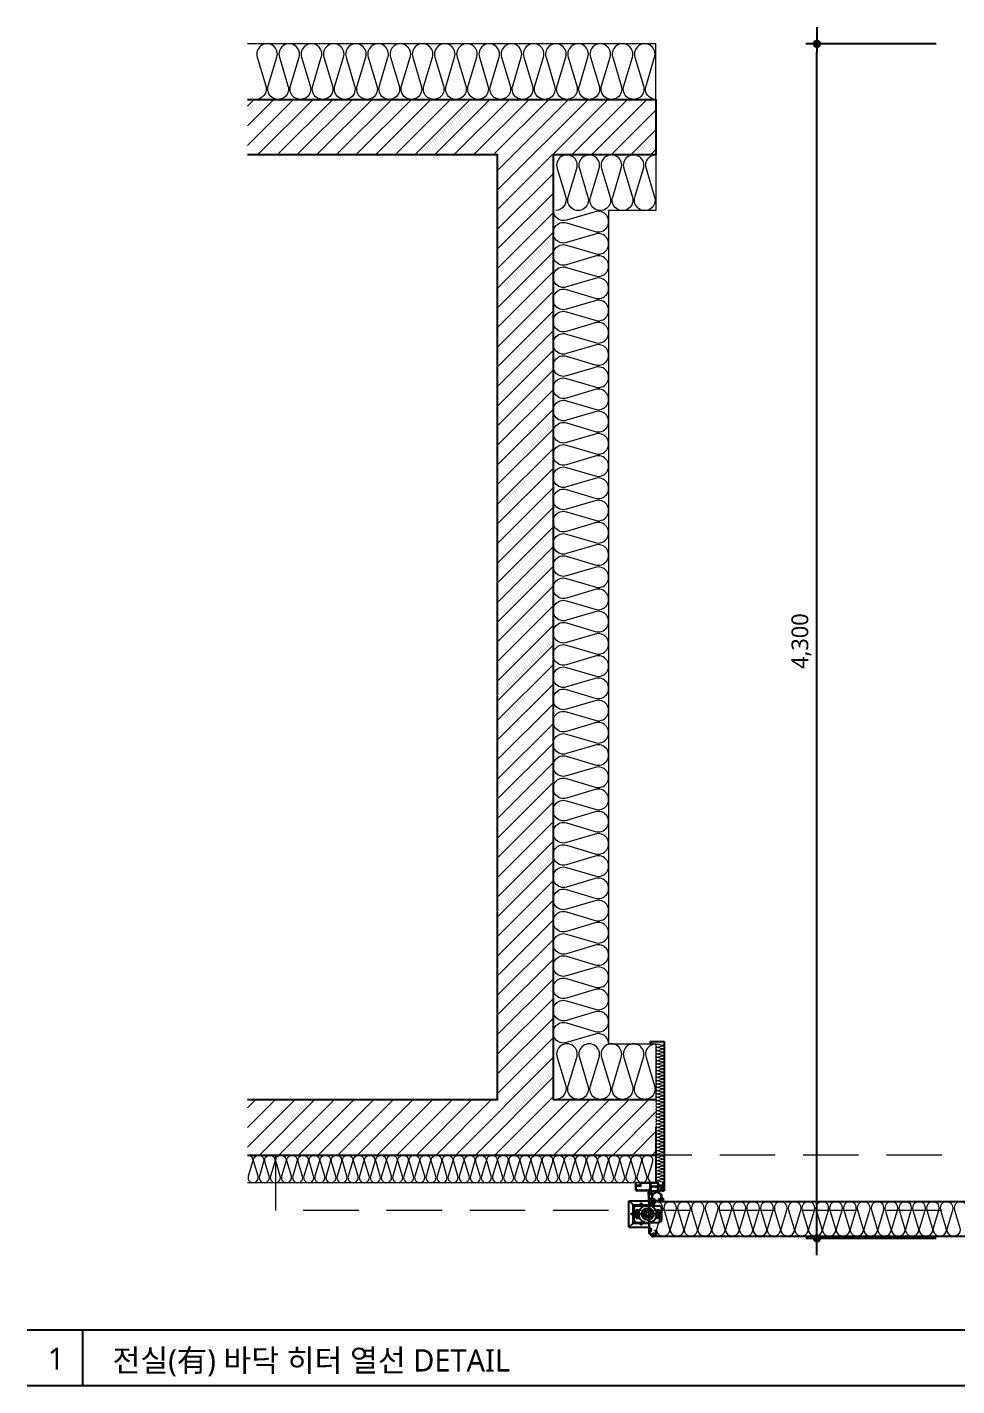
# Model space of a CAD drawing. Header units: millimetres. Extents: x 232323 to 272954, y -5343 to 8721.
# Drawn here: x 253179 to 254853, y 3288 to 5734 of the extents above; entities that cross this region are included whole.
import ezdxf
from ezdxf.enums import TextEntityAlignment as Align

# ---------------------------------------------------------------- set-up
doc = ezdxf.new("R2010")
doc.units = ezdxf.units.MM
doc.header["$MEASUREMENT"] = 0
doc.linetypes.add('HIDDEN', pattern=[0.375, 0.25, -0.125])
doc.layers.get('0').update_dxf_attribs({"linetype": 'CONTINUOUS'})
for name, color, linetype, lineweight in [('A-DIMS', 7, 'CONTINUOUS', 25), ('A-DWXM-DOOR', 4, 'CONTINUOUS', 25), ('A-WAXM-BLOC', 3, 'CONTINUOUS', 25), ('A-XXXX-HATC', 8, 'CONTINUOUS', 18), ('A-XXXX-HID', 8, 'HIDDEN', 18), ('A-XXXX-INSL2', 8, 'CONTINUOUS', 18), ('A-XXXX-TABL', 7, 'CONTINUOUS', 25), ('A-XXXX-TXT2', 3, 'CONTINUOUS', 25)]:
    doc.layers.add(name, color=color, linetype=linetype, lineweight=lineweight)
doc.styles.add('HY울릉도L', font='')
doc.styles.add('맑은고딕', font='malgun.ttf')
doc.styles.get('HY울릉도L').set_extended_font_data('HYwulM')
doc.dimstyles.new('CDIM', dxfattribs={"dimtxt": 3, "dimasz": 1.5, "dimexe": 2, "dimexo": 1, "dimgap": 1, "dimtad": 1, "dimdec": 0, "dimrnd": 0.5, "dimzin": 0, "dimdsep": 32, "dimlunit": 6, "dimtxsty": 'HY울릉도L', "dimblk1": '_CIDOT', "dimblk2": '_CIDOT', "dimsah": 1, "dimcen": 5.5, "dimclrd": 2, "dimclre": 2, "dimclrt": 7, "dimadec": 0, "dimazin": 0, "dimtfac": 1, "dimtdec": 0, "dimtix": 1, "dimtmove": 2, "dimatfit": 1, "dimldrblk": '_CIDOT', "dimfxl": 1, "dimtolj": 1, "dimtzin": 0, "dimlwd": -1, "dimarcsym": 0})

# ---------------------------------------------------------------- blocks, each defined once
blk = doc.blocks.new('rubber bk')
at = {"color": 7}
for p, q in [((1933005.7, 129232.4), (1933005.7, 129222.1)), ((1933005.7, 129222.1), (1933007.7, 129222.1)), ((1933006.7, 129233.4), (1933008.2, 129233.4)), ((1933007.7, 129222.6), (1933007.7, 129222.1)), ((1933007.7, 129222.6), (1933049.7, 129222.6)), ((1933008.2, 129231.9), (1933008.2, 129233.4)), ((1933011.5, 129231.9), (1933008.2, 129231.9)), ((1933008.2, 129225.6), (1933008.2, 129228.9)), ((1933008.7, 129229.4), (1933011.5, 129229.4)), ((1933017.3, 129225.1), (1933008.7, 129225.1)), ((1933011.5, 129231.9), (1933011.5, 129229.4)), ((1933014.5, 129231.9), (1933014.5, 129229.4)), ((1933019.3, 129231.9), (1933014.5, 129231.9)), ((1933014.5, 129229.4), (1933017.3, 129229.4)), ((1933017.8, 129228.9), (1933017.8, 129225.6)), ((1933020.3, 129230.9), (1933020.3, 129226.1)), ((1933036.1, 129225.1), (1933021.3, 129225.1)), ((1933037.1, 129226.1), (1933037.1, 129230.9)), ((1933042.9, 129231.9), (1933038.1, 129231.9)), ((1933039.6, 129228.9), (1933039.6, 129225.6)), ((1933042.9, 129229.4), (1933040.1, 129229.4)), ((1933048.7, 129225.1), (1933040.1, 129225.1)), ((1933042.9, 129231.9), (1933042.9, 129229.4)), ((1933045.9, 129229.4), (1933045.9, 129231.9)), ((1933045.9, 129231.9), (1933049.2, 129231.9)), ((1933048.7, 129229.4), (1933045.9, 129229.4)), ((1933046.2, 129229.4), (1933048.2, 129229.4)), ((1933049.2, 129231.9), (1933049.2, 129232.9)), ((1933049.2, 129225.6), (1933049.2, 129228.9)), ((1933056.7, 129233.4), (1933049.7, 129233.4)), ((1933049.7, 129222.6), (1933049.7, 129222.1)), ((1933049.7, 129222.1), (1933056.7, 129222.1)), ((1933051.7, 129224.1), (1933051.7, 129231.4)), ((1933051.7, 129231.4), (1933054.2, 129231.4)), ((1933054.2, 129224.1), (1933051.7, 129224.1)), ((1933054.2, 129231.4), (1933054.2, 129229.3)), ((1933054.2, 129224.1), (1933054.2, 129226.2)), ((1933056.4, 129229), (1933054.5, 129229)), ((1933056.4, 129226.5), (1933054.5, 129226.5)), ((1933056.7, 129233.4), (1933056.7, 129229.3)), ((1933056.7, 129222.1), (1933056.7, 129226.2))]:
    blk.add_line(p, q, dxfattribs=at)
for centre, radius, start, end in [((1933006.7, 129232.4), 1, 90, 180), ((1933008.7, 129228.9), 0.5, 90, 180), ((1933008.7, 129225.6), 0.5, 180, 270), ((1933017.3, 129228.9), 0.5, 0, 90), ((1933017.3, 129225.6), 0.5, 270, 0), ((1933019.3, 129230.9), 1, 0, 90), ((1933021.3, 129226.1), 1, 180, 270), ((1933036.1, 129226.1), 1, 270, 0), ((1933038.1, 129230.9), 1, 90, 180), ((1933040.1, 129228.9), 0.5, 90, 180), ((1933040.1, 129225.6), 0.5, 180, 270), ((1933048.7, 129228.9), 0.5, 0, 90), ((1933048.7, 129225.6), 0.5, 270, 0), ((1933049.7, 129232.9), 0.5, 90, 180), ((1933054.5, 129229.3), 0.3, 180, 270), ((1933054.5, 129226.2), 0.3, 90, 180), ((1933056.4, 129229.3), 0.3, 270, 0), ((1933056.4, 129226.2), 0.3, 0, 90)]:
    blk.add_arc(centre, radius, start, end, dxfattribs=at)
blk = doc.blocks.new('A$C788834AB')
at = {"color": 1}
blk.add_lwpolyline([(11.3, 3.8), (4.5, 7.7), (-2.4, 3.8), (-2.4, -4.1), (4.5, -8.1), (11.3, -4.1)], close=True, dxfattribs=at)
for centre, radius in [((4.5, -0.2), 9.75), ((4.5, 0), 4.5), ((4.5, -0.2), 3.8)]:
    blk.add_circle(centre, radius, dxfattribs=at)
blk = doc.blocks.new('_CIDOT')
at = {"color": 0, "linetype": 'ByBlock'}
blk.add_line((2, 0), (-1, 0), dxfattribs=at)
at = {"color": 0, "linetype": 'ByBlock', "const_width": 0.5}
blk.add_lwpolyline([(-0.25, 0, 1), (0.25, 0, 1)], format="xyb", close=True, dxfattribs=at)
blk = doc.blocks.new('*D87')
at = {"layer": 'A-DIMS', "lineweight": -2, "transparency": 16777216}
for p, q in [((254815.7, 5703.5), (254580.7, 5703.5)), ((254815.7, 3553.5), (254580.7, 3553.5))]:
    blk.add_line(p, q, dxfattribs=at)
at = {"layer": 'A-DIMS', "transparency": 16777216}
blk.add_line((254600.7, 3568.5), (254600.7, 5688.5), dxfattribs=at)
at = {"layer": 'A-DIMS', "transparency": 16777216, "xscale": 15, "yscale": 15, "zscale": 15}
for p, rotation in [((254600.7, 5703.5), 90), ((254600.7, 3553.5), 270)]:
    blk.add_blockref('_CIDOT', p, dxfattribs=dict(at, rotation=rotation))
at = {"layer": 'A-DIMS', "color": 3, "transparency": 16777216, "insert": (254572.7, 4628.5), "char_height": 30, "attachment_point": 5, "rotation": 90, "style": '맑은고딕'}
blk.add_mtext('\\A1;4,300', dxfattribs=at)

msp = doc.modelspace()

# ---------------------------------------------------------------- hatches: boundary and pattern name
at = {"layer": 'A-XXXX-HATC'}
h = msp.add_hatch(dxfattribs=at)
h.set_pattern_fill('ANSI31', color=9, scale=200)
h.set_pattern_definition([(45, (137214.035, 5301.455), (-17.6776695, 17.6776695), [])])
h.paths.add_polyline_path([(254310.7, 5503.5), (254310.7, 5603.5), (253575.7, 5603.5), (253575.7, 5503.5), (254025.7, 5503.5), (254025.7, 3803.5), (253575.7, 3803.5), (253575.7, 3703.5), (254310.7, 3703.5), (254310.7, 3803.5), (254125.7, 3803.5), (254125.7, 5503.5)])
h.paths.add_polyline_path([(255640.7, 5603.5), (255640.7, 5503.5), (255825.7, 5503.5), (255825.7, 3803.5), (255640.7, 3803.5), (255640.7, 3703.5), (256375.7, 3703.5), (256375.7, 3803.5), (255925.7, 3803.5), (255925.7, 5503.5), (256375.7, 5503.5), (256375.7, 5603.5)])

# ---------------------------------------------------------------- linework, layer by layer
at = {"color": 9}
for p, q in [((254300.7, 3908), (254300.7, 3903.5)), ((254300.7, 3908), (254325.7, 3908)), ((254300.7, 3903.5), (254305.2, 3903.5)), ((254301, 3907.7), (254301, 3903.8)), ((254301, 3907.7), (254325.4, 3907.7)), ((254301, 3903.8), (254305.2, 3903.8)), ((254305.2, 3903.5), (254305.2, 3903.8)), ((254325.4, 3907.7), (254325.4, 3639.3)), ((254325.7, 3908), (254325.7, 3639)), ((254274, 3652.9), (254274, 3641.5)), ((254274.5, 3653.4), (254274.4, 3653.4)), ((254274.6, 3653.4), (254274.5, 3653.4)), ((254274.7, 3648.4), (254274.7, 3653.2)), ((254282.2, 3648.4), (254274.7, 3648.4)), ((254282.2, 3653.2), (254282.2, 3648.4)), ((254315.6, 3653.4), (254282.4, 3653.4)), ((254315.5, 3653.4), (254282.4, 3653.4)), ((254300.9, 3643.1), (254300.9, 3646.9)), ((254301.1, 3647.2), (254301.5, 3646.8)), ((254301.2, 3647.5), (254301.9, 3646.9)), ((254301.2, 3647.4), (254301.8, 3646.8)), ((254301.3, 3647.6), (254302, 3647)), ((254301.5, 3647.7), (254302.1, 3647.1)), ((254301.7, 3647.7), (254302.1, 3647.3)), ((254302.4, 3647.1), (254302.4, 3646.6)), ((254302.6, 3646.4), (254305.9, 3646.4)), ((254306.1, 3646.9), (254309.8, 3646.9)), ((254306.1, 3646.6), (254306.1, 3646.9)), ((254306.1, 3646.9), (254309.8, 3646.9)), ((254309.8, 3646.9), (254309.8, 3646.6)), ((254310.1, 3646.4), (254313.3, 3646.4)), ((254313.6, 3646.6), (254313.6, 3647.1)), ((254314.2, 3647.7), (254313.8, 3647.3)), ((254314.4, 3647.7), (254313.8, 3647.1)), ((254314.6, 3647.6), (254313.9, 3647)), ((254314.7, 3647.5), (254314, 3646.9)), ((254314.8, 3647.4), (254314.2, 3646.8)), ((254314.8, 3647.2), (254314.4, 3646.8)), ((254314.9, 3646.9), (254314.9, 3643.1)), ((254315.7, 3648.4), (254315.7, 3653.2)), ((254323.2, 3648.4), (254315.7, 3648.4)), ((254323.2, 3653.2), (254323.2, 3648.4)), ((254323.8, 3653.4), (254323.3, 3653.4)), ((254323.8, 3653.4), (254323.4, 3653.4)), ((254323.9, 3653.4), (254324, 3653.4)), ((254323.9, 3653.3), (254323.9, 3653.4)), ((254323.9, 3653.4), (254323.9, 3653.4)), ((254323.9, 3640.1), (254324, 3653.2)), ((254324, 3653.3), (254324, 3653.4)), ((254262.3, 3621.1), (254298.5, 3621.1)), ((254262.3, 3573.6), (254262.3, 3621.1)), ((254269.8, 3613.6), (254262.3, 3621.1)), ((254276, 3639.5), (254294.5, 3639.5)), ((254297.3, 3630), (254297.2, 3626)), ((254297.2, 3626), (254297.2, 3619.6)), ((254297.3, 3630), (254298.3, 3630)), ((254299.8, 3636.3), (254297.5, 3636.6)), ((254299.8, 3635.8), (254297.5, 3636.1)), ((254298.3, 3630), (254298.4, 3626)), ((254298.4, 3626), (254298.4, 3623.2)), ((254298.4, 3625.5), (254298.4, 3623.4)), ((254299.8, 3623.2), (254298.4, 3623.2)), ((254299.8, 3622.2), (254298.4, 3622.2)), ((254298.4, 3622.2), (254298.4, 3619.6)), ((254298.4, 3619.8), (254298.4, 3621.9)), ((254298.5, 3621.1), (254298.5, 3613.6)), ((254298.5, 3615.7), (254298.5, 3619.6)), ((254298.8, 3619.8), (254300.5, 3619.8)), ((254299, 3620), (254299, 3619.7)), ((254299.2, 3638), (254299.8, 3638)), ((254299.8, 3623.9), (254299.8, 3623.2)), ((254299.8, 3622.2), (254299.8, 3621.4)), ((254299.9, 3638.8), (254300.5, 3638.8)), ((254299.9, 3638.2), (254299.9, 3638.8)), ((254300.5, 3624.2), (254300, 3624.2)), ((254300.5, 3621.2), (254300, 3621.2)), ((254300.5, 3618.8), (254300.5, 3619.8)), ((254300.7, 3642.8), (254300.9, 3643)), ((254300.9, 3642.2), (254300.7, 3642.4)), ((254300.8, 3623.9), (254300.8, 3621.4)), ((254300.8, 3619.5), (254300.8, 3618.7)), ((254300.9, 3640.6), (254300.9, 3642.1)), ((254303.8, 3630.5), (254301.4, 3639)), ((254301.5, 3619.4), (254303.5, 3619.4)), ((254301.5, 3619.4), (254301.5, 3618.7)), ((254304.2, 3631.5), (254302.1, 3639.2)), ((254302.5, 3621.7), (254302.5, 3622.2)), ((254303.8, 3622.5), (254302.8, 3622.5)), ((254306.3, 3621.5), (254302.8, 3621.5)), ((254303.5, 3619.4), (254303.5, 3618.7)), ((254303.8, 3622.5), (254303.8, 3630.5)), ((254304.3, 3619.5), (254304.3, 3618.7)), ((254304.5, 3622.5), (254304.5, 3630.3)), ((254306.3, 3622.5), (254304.5, 3622.5)), ((254304.6, 3618.8), (254304.6, 3619.8)), ((254304.6, 3619.8), (254305.8, 3619.8)), ((254306, 3620), (254306, 3619.7)), ((254306.1, 3619.6), (254306.1, 3615.6)), ((254306.5, 3621.7), (254306.5, 3622.2)), ((254307.3, 3619.4), (254310.5, 3619.4)), ((254310.1, 3636.2), (254311.4, 3638.2)), ((254310.5, 3619.4), (254310.5, 3618.4)), ((254310.8, 3636.3), (254311.8, 3638)), ((254314.3, 3636.3), (254313.3, 3638)), ((254315, 3636.2), (254313.7, 3638.2)), ((254314.9, 3642.1), (254314.9, 3640.6)), ((254315, 3643), (254315.2, 3642.8)), ((254315.2, 3642.4), (254315, 3642.2)), ((254315, 3640.5), (254315.3, 3638.9)), ((254315.4, 3638.8), (254315.9, 3638.8)), ((254315.9, 3638.8), (254315.9, 3638.2)), ((254316.1, 3638), (254316.7, 3638)), ((254318.5, 3621.7), (254318.5, 3622.2)), ((254318.8, 3622.5), (254320.5, 3622.5)), ((254318.8, 3621.5), (254322.3, 3621.5)), ((254320.5, 3639.5), (254320.5, 3643)), ((254320.5, 3643), (254323.2, 3643)), ((254320.5, 3622.5), (254320.5, 3630.3)), ((254321.3, 3622.5), (254321.3, 3630.5)), ((254321.3, 3622.5), (254322.3, 3622.5)), ((254321.7, 3643), (254321.7, 3639)), ((254321.7, 3643), (254322, 3643)), ((254321.7, 3639), (254325.7, 3639)), ((254322, 3643), (254322, 3639.3)), ((254322, 3639.3), (254325.4, 3639.3)), ((254322.5, 3621.7), (254322.5, 3622.2)), ((254323.2, 3643), (254323.2, 3640.1)), ((254323.2, 3639.9), (254323.2, 3639.9)), ((254323.2, 3639.9), (254323.2, 3639.9)), ((254323.3, 3639.9), (254323.7, 3639.9)), ((254323.8, 3639.9), (254323.9, 3639.9)), ((254323.9, 3639.9), (254323.9, 3640)), ((254269.8, 3581.1), (254269.8, 3613.6)), ((254269.8, 3613.6), (254298.5, 3613.6)), ((254271, 3607.2), (254271, 3587.2)), ((254274.5, 3602.2), (254274.5, 3592.2)), ((254276, 3612.2), (254316, 3612.2)), ((254277, 3590.4), (254277, 3604.1)), ((254279.5, 3602.2), (254279.5, 3592.2)), ((254297.4, 3619.3), (254298.2, 3619.3)), ((254298.5, 3569.3), (254298.5, 3614.4)), ((254300, 3615.5), (254298.8, 3615.5)), ((254300, 3614.7), (254298.8, 3614.7)), ((254299.5, 3616.9), (254299.5, 3618.6)), ((254299.5, 3570.5), (254299.5, 3613.2)), ((254299.8, 3618.8), (254300.5, 3618.8)), ((254300.8, 3618.7), (254300, 3618.3)), ((254300, 3618.3), (254300, 3618)), ((254300, 3618), (254305, 3618)), ((254300.5, 3613.1), (254300.5, 3612)), ((254300.5, 3612), (254301.5, 3612)), ((254301.5, 3618.7), (254303.5, 3618.7)), ((254301.5, 3613.1), (254301.5, 3612)), ((254303, 3615.6), (254304.8, 3615.6)), ((254303, 3614.6), (254307.8, 3614.6)), ((254303.6, 3616.6), (254303.6, 3617.6)), ((254305.1, 3617.6), (254303.6, 3617.6)), ((254305.1, 3616.6), (254303.6, 3616.6)), ((254304.2, 3616.6), (254303.8, 3616.2)), ((254304.4, 3616.5), (254303.8, 3616)), ((254304.5, 3616.5), (254303.9, 3615.8)), ((254304.6, 3616.4), (254304, 3615.7)), ((254304.7, 3616.2), (254304.1, 3615.6)), ((254305, 3618.3), (254304.3, 3618.7)), ((254304.7, 3616), (254304.3, 3615.6)), ((254304.6, 3618.8), (254304.8, 3618.8)), ((254305, 3618.3), (254305, 3618)), ((254305.1, 3617.6), (254305.1, 3618.6)), ((254305.1, 3615.8), (254305.1, 3616.6)), ((254307, 3615.6), (254306.1, 3615.6)), ((254307, 3615.6), (254307, 3619.2)), ((254308, 3614.8), (254308, 3618.2)), ((254308.3, 3618.4), (254310.5, 3618.4)), ((254312.5, 3602.2), (254312.5, 3592.2)), ((254315, 3590.4), (254315, 3604.1)), ((254317.5, 3602.2), (254317.5, 3592.2)), ((254321, 3607.2), (254321, 3587.2)), ((254269.8, 3581.1), (254262.3, 3573.6)), ((254262.3, 3573.6), (254298.5, 3573.6)), ((254269.8, 3581.1), (254298.5, 3581.1)), ((254276, 3582.2), (254316, 3582.2)), ((254293.4, 3593.9), (254293.3, 3593.4)), ((254295.8, 3593.5), (254295.8, 3592.2)), ((254296.2, 3593.5), (254296.3, 3592.2)), ((254298.5, 3573.6), (254298.5, 3581.1)), ((254298.7, 3593.9), (254298.7, 3593.4)), ((254300.5, 3570.6), (254300.5, 3571.6)), ((254300.5, 3571.6), (254301.5, 3571.6)), ((254301.5, 3570.6), (254301.5, 3571.6)), ((254298.5, 3562.4), (254298.5, 3568)), ((254303.5, 3557.2), (254298.6, 3562.2)), ((254300, 3569), (254298.8, 3569)), ((254300, 3568.2), (254298.8, 3568.2)), ((254299.5, 3562.8), (254299.5, 3566.7)), ((254303.9, 3558.2), (254299.6, 3562.6)), ((254303.6, 3557.1), (254305.8, 3557.1)), ((254304.1, 3558.1), (254304.8, 3558.1)), ((254305, 3558.4), (254305, 3562.1)), ((254307.8, 3562.3), (254305.3, 3562.3)), ((254307, 3561.3), (254306, 3561.3)), ((254306, 3557.4), (254306, 3561.3)), ((254307, 3558), (254307, 3561.3)), ((254311.3, 3557.7), (254307.3, 3557.7)), ((254308, 3559), (254308, 3562.1)), ((254310.3, 3558.7), (254308.3, 3558.7)), ((254309, 3566.8), (254309, 3567.8)), ((254309, 3567.8), (254311.3, 3567.8)), ((254309, 3566.8), (254310.3, 3566.8)), ((254310.5, 3566.6), (254310.5, 3559)), ((254311.5, 3567.6), (254311.5, 3558))]:
    msp.add_line(p, q, dxfattribs=at)
msp.add_line((260366.3, 3288), (253178.8, 3288))
for points in [[(254299.2, 3639.4, -0.414215), (254299.3, 3639.5), (254299.8, 3639.5, 0.360888), (254300, 3639.7), (254300.2, 3640.6, 0.046392), (254300.2, 3640.7), (254300.2, 3642.1), (254299.9, 3642.4, -0.414204), (254299.9, 3642.8), (254300.2, 3643), (254300.2, 3652.6), (254283, 3652.6), (254283, 3647.8, -0.414214), (254282.8, 3647.6), (254282.2, 3647.6), (254274.7, 3647.6), (254274.7, 3641.5, 0.414214), (254276, 3640.3), (254276.9, 3640.3), (254276.9, 3640.6, -0.414214), (254277, 3640.8), (254277.5, 3640.8, -0.414214), (254277.6, 3640.6), (254277.6, 3640.3), (254285.1, 3640.3), (254285.1, 3640.6, -0.414214), (254285.3, 3640.8), (254285.7, 3640.8, -0.414214), (254285.9, 3640.6), (254285.9, 3640.3), (254293.4, 3640.3), (254293.4, 3640.6, -0.414214), (254293.5, 3640.8), (254294, 3640.8, -0.414214), (254294.1, 3640.6), (254294.1, 3640.3), (254294.5, 3640.3, -0.160398), (254295.5, 3640, 0.156655), (254299.2, 3638.8)], [(254312.9, 3647.6, -0.470454), (254315, 3648.6), (254315, 3652.6), (254301, 3652.6), (254301, 3648.6, -0.470454), (254303.1, 3647.6)], [(254315.2, 3642.7, -0.414204), (254315.2, 3642.4), (254314.9, 3642.2), (254314.9, 3638.7), (254315.7, 3638.7, -0.414214), (254315.9, 3638.6), (254315.9, 3638.2, -0.414214), (254315.7, 3638), (254300.1, 3638, -0.414214), (254300, 3638.2), (254300, 3638.6, -0.414214), (254300.1, 3638.7), (254301, 3638.7), (254301, 3642.2), (254300.7, 3642.4, -0.414204), (254300.7, 3642.7), (254301, 3643), (254301.5, 3643, -0.414214), (254301.7, 3642.8), (254301.7, 3638.8), (254303.7, 3638.8), (254303.7, 3638.9, -0.414214), (254303.9, 3639), (254304.1, 3639, -0.414214), (254304.2, 3638.9), (254304.2, 3638.8), (254311.6, 3638.8), (254311.6, 3638.9, -0.414214), (254311.8, 3639), (254312, 3639, -0.414214), (254312.1, 3638.9), (254312.1, 3638.8), (254314.1, 3638.8), (254314.1, 3642.8, -0.414214), (254314.4, 3643), (254314.9, 3643)]]:
    msp.add_lwpolyline(points, format="xyb", close=True, dxfattribs=at)
msp.add_lwpolyline([(254316.7, 3639.4), (254316.1, 3639.4, -0.360887), (254315.9, 3639.6), (254315.7, 3640.6, -0.046392), (254315.7, 3640.7), (254315.7, 3642.1), (254316, 3642.4, 0.414204), (254316, 3642.8), (254315.7, 3643), (254315.7, 3647.6), (254323.2, 3647.6), (254323.2, 3643.8), (254319.9, 3643.8, 0.414214), (254319.7, 3643.6), (254319.7, 3639.9, -0.137442), (254316.7, 3638.8), (254316.7, 3639.4, -0.137442)], format="xyb", dxfattribs=at)
for centre, radius in [((254301.6, 3647.2), 0.485), ((254314.3, 3647.2), 0.485), ((254267.3, 3597.3), 0.975), ((254296, 3597.2), 16), ((254284.2, 3616), 0.975), ((254296, 3597.2), 10.8), ((254296, 3597.2), 6.9), ((254296, 3597.2), 6.75), ((254296, 3597.2), 5.16), ((254296, 3597.2), 3.75), ((254296, 3597.2), 3.06), ((254304.2, 3616.1), 0.485), ((254284.2, 3578.6), 0.975), ((254294.5, 3593), 0.463), ((254297.5, 3593), 0.463)]:
    msp.add_circle(centre, radius, dxfattribs=at)
for centre, radius, start, end in [((254274.4, 3652.9), 0.5, 90, 180), ((254274.5, 3652.9), 0.5, 90, 180), ((254274.5, 3653.2), 0.15, 0, 90), ((254274.6, 3653.2), 0.15, 0, 90), ((254282.4, 3653.2), 0.15, 90, 180), ((254282.4, 3653.2), 0.15, 90, 180), ((254301.6, 3647.2), 0.75, 345.929, 204.0931), ((254302.6, 3646.6), 0.25, 180, 270), ((254305.9, 3646.6), 0.25, 270, 0), ((254310.1, 3646.6), 0.25, 180, 270), ((254313.3, 3646.6), 0.25, 270, 0), ((254314.3, 3647.2), 0.75, 328.8685, 194.071), ((254315.5, 3653.2), 0.15, 0, 90), ((254315.6, 3653.2), 0.15, 0, 90), ((254323.4, 3653.2), 0.15, 90, 180), ((254323.3, 3653.2), 0.15, 90, 180), ((254323.8, 3653.2), 0.15, 359.8394, 90), ((254323.8, 3653.2), 0.15, 359.8394, 90), ((254276, 3641.5), 2, 180, 270), ((254294.5, 3638.5), 1, 53.55, 90), ((254299.1, 3644.7), 6.67, 233.55, 271.2034), ((254311.5, 3634.4), 14.9, 149.317, 197.4899), ((254297.4, 3619.6), 0.25, 180, 270), ((254311.5, 3634.5), 14.2, 173.3949, 195.8644), ((254311.5, 3634.5), 14.2, 149.5461, 171.3762), ((254285.7, 3637.9), 14.2, 328.9067, 351.3762), ((254298.2, 3619.6), 0.25, 270, 0), ((254285.7, 3637.9), 14.9, 327.5708, 15.225), ((254298.8, 3619.6), 0.25, 90, 180), ((254299.4, 3641.7), 0.768, 15.225, 149.5461), ((254299.4, 3641.7), 0.0676, 15.225, 149.5461), ((254285.7, 3637.9), 14.2, 353.3949, 15.225), ((254299.8, 3638.2), 0.15, 270.0042, 0), ((254300, 3623.9), 0.25, 90, 180), ((254300, 3621.4), 0.25, 180, 270), ((254300.5, 3638.9), 0.1, 269.9999, 334.9829), ((254300.5, 3623.9), 0.25, 0, 90), ((254300.5, 3621.4), 0.25, 270, 0), ((254300.8, 3642.6), 0.25, 135.0009, 224.9991), ((254300.8, 3643.1), 0.1, 315.0009, 0), ((254300.8, 3642.1), 0.1, 0, 44.9991), ((254300.8, 3640.6), 0.1, 334.9829, 0), ((254301.8, 3639.1), 0.361, 15.5241, 195.5252), ((254302.8, 3622.2), 0.25, 90, 180), ((254302.8, 3621.7), 0.25, 180, 270), ((254312.5, 3627.1), 9.38, 105.0232, 152.0178), ((254312.5, 3627.1), 8.63, 22.0317, 157.9683), ((254305.8, 3619.6), 0.25, 0, 90), ((254306.3, 3622.2), 0.25, 0, 90), ((254306.3, 3621.7), 0.25, 270, 0), ((254307.3, 3619.2), 0.25, 90, 180), ((254312.5, 3627.1), 9.38, 79.2477, 100.7523), ((254311.6, 3638.1), 0.25, 328.552, 148.5535), ((254313.5, 3638.1), 0.25, 31.4465, 211.448), ((254315, 3643.1), 0.1, 180, 224.9991), ((254315, 3642.1), 0.1, 135.0009, 180), ((254315, 3640.6), 0.1, 180, 205.0169), ((254312.5, 3627.1), 9.38, 21.122, 74.9768), ((254315, 3642.6), 0.25, 315.0009, 44.9991), ((254315.4, 3638.9), 0.1, 205.0169, 270.0001), ((254316.1, 3638.2), 0.15, 180, 270), ((254316.2, 3644.8), 6.73, 274.1077, 309.26), ((254318.8, 3622.2), 0.25, 90, 180), ((254318.8, 3621.7), 0.25, 180, 270), ((254322.3, 3622.2), 0.25, 0, 90), ((254322.3, 3621.7), 0.25, 270, 0), ((254323.3, 3640), 0.15, 179.3242, 270), ((254323.7, 3640.1), 0.25, 270, 359.8394), ((254276, 3607.2), 5, 90, 180), ((254277, 3602.2), 2.5, 359.9994, 180), ((254296, 3597.2), 4.25, 309.0319, 230.9681), ((254298.8, 3615.7), 0.25, 180, 270), ((254298.8, 3614.4), 0.25, 90, 180), ((254299.8, 3618.6), 0.25, 90, 180), ((254299.8, 3618.6), 0.25, 90, 180), ((254299.8, 3616.9), 0.25, 180, 303.749), ((254299.8, 3616.9), 0.25, 180, 303.749), ((254299.8, 3613.2), 0.25, 56.251, 180), ((254301, 3615.1), 2, 236.251, 123.749), ((254300, 3615.7), 0.25, 270, 327.769), ((254300, 3614.4), 0.25, 32.231, 90), ((254301, 3615.1), 1, 212.231, 147.769), ((254304.8, 3618.6), 0.25, 0, 90), ((254304.8, 3615.8), 0.25, 270, 0), ((254307.8, 3614.8), 0.25, 270, 0), ((254308.3, 3618.2), 0.25, 90, 180), ((254315, 3602.2), 2.5, 0, 180.0006), ((254316, 3607.2), 5, 0.0007, 90), ((254276, 3587.2), 5, 180, 270), ((254277, 3592.2), 2.5, 180, 0.0006), ((254293.7, 3593.1), 0.463, 143.2213, 248.104), ((254295.7, 3592.2), 0.11, 261.5096, 0.1204), ((254296.4, 3592.2), 0.11, 179.8796, 278.4904), ((254298.4, 3593.1), 0.463, 291.896, 36.7787), ((254299.8, 3570.5), 0.25, 180, 303.749), ((254301, 3568.6), 2, 236.251, 123.749), ((254315, 3592.2), 2.5, 179.9994, 0), ((254316, 3587.2), 5, 270, 0.0007), ((254298.8, 3569.3), 0.25, 180, 270), ((254298.8, 3568), 0.25, 90, 180), ((254298.8, 3562.4), 0.25, 180, 224.0718), ((254298.8, 3562.4), 0.25, 180, 233.8453), ((254299.8, 3566.7), 0.25, 56.251, 180), ((254299.8, 3562.8), 0.25, 180, 221.3416), ((254300, 3569.3), 0.25, 270, 327.769), ((254300, 3568), 0.25, 32.231, 90), ((254301, 3568.6), 1, 212.231, 147.769), ((254303.6, 3557.4), 0.25, 224.0718, 270), ((254303.6, 3557.4), 0.25, 221.3416, 270), ((254304.1, 3558.4), 0.25, 221.3416, 270), ((254304.8, 3558.4), 0.25, 270, 0), ((254305.3, 3562.1), 0.25, 90, 180), ((254305.8, 3557.4), 0.25, 270, 0), ((254307.3, 3558), 0.25, 180, 270), ((254307.8, 3562.1), 0.25, 0, 90), ((254308.3, 3559), 0.25, 180, 270), ((254310.3, 3566.6), 0.25, 0, 90), ((254310.3, 3559), 0.25, 270, 0), ((254311.3, 3567.6), 0.25, 0, 90), ((254311.3, 3558), 0.25, 270, 0)]:
    msp.add_arc(centre, radius, start, end, dxfattribs=at)
msp.add_ellipse((254302.5, 3620), major_axis=(-3.5, 0), ratio=0.085714, start_param=3.141593, end_param=6.283185, dxfattribs=at)
at = {"color": 9, "extrusion": (0, 0, -1)}
for centre, major_axis, start_param, end_param in [((254303.9, 3619.7), (4.82, 0), 2.261533, 3.134107), ((254301.2, 3619.7), (-4.82, 0), 3.149078, 4.021652)]:
    msp.add_ellipse(centre, major_axis=major_axis, ratio=0.062704, start_param=start_param, end_param=end_param, dxfattribs=at)
at = {"layer": 'A-DWXM-DOOR', "color": 9}
for p, q in [((254306.5, 3615.6), (254306.5, 3619.6)), ((254306.5, 3619.6), (254958.9, 3619.6)), ((254306.5, 3561.3), (254306.5, 3557.3)), ((254306.5, 3557.3), (254958.9, 3557.3))]:
    msp.add_line(p, q, dxfattribs=at)
at = {"layer": 'A-WAXM-BLOC', "color": 9}
for p, q in [((254310.7, 3753.5), (254310.7, 3653.5)), ((253575.7, 3703.5), (254310.7, 3703.5))]:
    msp.add_line(p, q, dxfattribs=at)
for points in [[(253575.7, 5603.5), (254310.7, 5603.5), (254310.7, 5503.5), (254125.7, 5503.5), (254125.7, 3803.5), (254310.7, 3803.5)], [(253575.7, 3803.5), (254025.7, 3803.5), (254025.7, 5503.5), (253575.7, 5503.5)]]:
    msp.add_lwpolyline(points, dxfattribs=at)
at = {"layer": 'A-XXXX-HID', "ltscale": 400}
for p, q in [((256325.7, 3703.5), (253625.7, 3703.5)), ((253625.7, 3703.5), (253625.7, 3603.5)), ((256325.7, 3603.5), (253625.7, 3603.5))]:
    msp.add_line(p, q, dxfattribs=at)
at = {"layer": 'A-XXXX-INSL2', "color": 9}
for p, q in [((254310.7, 5703.5), (253575.7, 5703.5)), ((254310.7, 5603.5), (254310.7, 5703.5))]:
    msp.add_line(p, q, dxfattribs=at)
for points in [[(254310.7, 5603.5, -0.509267), (254293, 5627.8), (254308.4, 5679.3, 1.37259), (254273, 5679.3), (254288.4, 5627.8, -1.37259), (254253, 5627.8), (254268.4, 5679.3, 1.37259), (254233, 5679.3), (254248.4, 5627.8, -1.37259), (254213, 5627.8), (254228.4, 5679.3, 1.37259), (254193, 5679.3), (254208.4, 5627.8, -1.37259), (254173, 5627.8), (254188.4, 5679.3, 1.37259), (254153, 5679.3), (254168.4, 5627.8, -1.37259), (254133, 5627.8), (254148.4, 5679.3, 1.37259), (254113, 5679.3), (254128.4, 5627.8, -1.37259), (254093, 5627.8), (254108.4, 5679.3, 1.37259), (254073, 5679.3), (254088.4, 5627.8, -1.37259), (254053, 5627.8), (254068.4, 5679.3, 1.37259), (254033, 5679.3), (254048.4, 5627.8, -1.37259), (254013, 5627.8), (254028.4, 5679.3, 1.37259), (253993, 5679.3), (254008.4, 5627.8, -1.37259), (253973, 5627.8), (253988.4, 5679.3, 1.37259), (253953, 5679.3), (253968.4, 5627.8, -1.37259), (253933, 5627.8), (253948.4, 5679.3, 1.37259), (253913, 5679.3), (253928.4, 5627.8, -1.37259), (253893, 5627.8), (253908.4, 5679.3, 1.37259), (253873, 5679.3), (253888.4, 5627.8, -1.37259), (253853, 5627.8), (253868.4, 5679.3, 1.37259), (253833, 5679.3), (253848.4, 5627.8, -1.37259), (253813, 5627.8), (253828.4, 5679.3, 1.37259), (253793, 5679.3), (253808.4, 5627.8, -1.37259), (253773, 5627.8), (253788.4, 5679.3, 1.37259), (253753, 5679.3), (253768.4, 5627.8, -1.37259), (253733, 5627.8), (253748.4, 5679.3, 1.37259), (253713, 5679.3), (253728.4, 5627.8, -1.37259), (253693, 5627.8), (253708.4, 5679.3, 1.37259), (253673, 5679.3), (253688.4, 5627.8, -1.37259), (253653, 5627.8), (253668.4, 5679.3, 1.37259), (253633, 5679.3), (253648.4, 5627.8, -1.37259), (253613, 5627.8), (253628.4, 5679.3, 1.37259), (253593, 5679.3), (253608.4, 5627.8, -0.509267), (253590.7, 5603.5)], [(254310.7, 5503.5, 0.509267), (254293, 5479.3), (254308.4, 5427.8, -1.37259), (254273, 5427.8), (254288.4, 5479.3, 1.37259), (254253, 5479.3), (254268.4, 5427.8, -1.37259), (254233, 5427.8), (254248.4, 5479.3, 1.37259), (254213, 5479.3), (254228.4, 5427.8, -1.37259), (254193, 5427.8), (254208.4, 5479.3, 1.37259), (254173, 5479.3), (254188.4, 5427.8, -1.37259), (254153, 5427.8), (254168.4, 5479.3, 1.37259), (254133, 5479.3), (254148.4, 5427.8, -0.471828), (254130.7, 5403.5)], [(254225.7, 3903.5, 0.509267), (254201.5, 3921.2), (254149.9, 3905.9, -1.37259), (254149.9, 3941.2), (254201.5, 3925.9, 1.37259), (254201.5, 3961.2), (254149.9, 3945.9, -1.37259), (254149.9, 3981.2), (254201.5, 3965.9, 1.37259), (254201.5, 4001.2), (254149.9, 3985.9, -1.37259), (254149.9, 4021.2), (254201.5, 4005.9, 1.37259), (254201.5, 4041.2), (254149.9, 4025.9, -1.37259), (254149.9, 4061.2), (254201.5, 4045.9, 1.37259), (254201.5, 4081.2), (254149.9, 4065.9, -1.37259), (254149.9, 4101.2), (254201.5, 4085.9, 1.37259), (254201.5, 4121.2), (254149.9, 4105.9, -1.37259), (254149.9, 4141.2), (254201.5, 4125.9, 1.37259), (254201.5, 4161.2), (254149.9, 4145.9, -1.37259), (254149.9, 4181.2), (254201.5, 4165.9, 1.37259), (254201.5, 4201.2), (254149.9, 4185.9, -1.37259), (254149.9, 4221.2), (254201.5, 4205.9, 1.37259), (254201.5, 4241.2), (254149.9, 4225.9, -1.37259), (254149.9, 4261.2), (254201.5, 4245.9, 1.37259), (254201.5, 4281.2), (254149.9, 4265.9, -1.37259), (254149.9, 4301.2), (254201.5, 4285.9, 1.37259), (254201.5, 4321.2), (254149.9, 4305.9, -1.37259), (254149.9, 4341.2), (254201.5, 4325.9, 1.37259), (254201.5, 4361.2), (254149.9, 4345.9, -1.37259), (254149.9, 4381.2), (254201.5, 4365.9, 1.37259), (254201.5, 4401.2), (254149.9, 4385.9, -1.37259), (254149.9, 4421.2), (254201.5, 4405.9, 1.37259), (254201.5, 4441.2), (254149.9, 4425.9, -1.37259), (254149.9, 4461.2), (254201.5, 4445.9, 1.37259), (254201.5, 4481.2), (254149.9, 4465.9, -1.37259), (254149.9, 4501.2), (254201.5, 4485.9, 1.37259), (254201.5, 4521.2), (254149.9, 4505.9, -1.37259), (254149.9, 4541.2), (254201.5, 4525.9, 1.37259), (254201.5, 4561.2), (254149.9, 4545.9, -1.37259), (254149.9, 4581.2), (254201.5, 4565.9, 1.37259), (254201.5, 4601.2), (254149.9, 4585.9, -1.37259), (254149.9, 4621.2), (254201.5, 4605.9, 1.37259), (254201.5, 4641.2), (254149.9, 4625.9, -1.37259), (254149.9, 4661.2), (254201.5, 4645.9, 1.37259), (254201.5, 4681.2), (254149.9, 4665.9, -1.37259), (254149.9, 4701.2), (254201.5, 4685.9, 1.37259), (254201.5, 4721.2), (254149.9, 4705.9, -1.37259), (254149.9, 4741.2), (254201.5, 4725.9, 1.37259), (254201.5, 4761.2), (254149.9, 4745.9, -1.37259), (254149.9, 4781.2), (254201.5, 4765.9, 1.37259), (254201.5, 4801.2), (254149.9, 4785.9, -1.37259), (254149.9, 4821.2), (254201.5, 4805.9, 1.37259), (254201.5, 4841.2), (254149.9, 4825.9, -1.37259), (254149.9, 4861.2), (254201.5, 4845.9, 1.37259), (254201.5, 4881.2), (254149.9, 4865.9, -1.37259), (254149.9, 4901.2), (254201.5, 4885.9, 1.37259), (254201.5, 4921.2), (254149.9, 4905.9, -1.37259), (254149.9, 4941.2), (254201.5, 4925.9, 1.37259), (254201.5, 4961.2), (254149.9, 4945.9, -1.37259), (254149.9, 4981.2), (254201.5, 4965.9, 1.37259), (254201.5, 5001.2), (254149.9, 4985.9, -1.37259), (254149.9, 5021.2), (254201.5, 5005.9, 1.37259), (254201.5, 5041.2), (254149.9, 5025.9, -1.37259), (254149.9, 5061.2), (254201.5, 5045.9, 1.37259), (254201.5, 5081.2), (254149.9, 5065.9, -1.37259), (254149.9, 5101.2), (254201.5, 5085.9, 1.37259), (254201.5, 5121.2), (254149.9, 5105.9, -1.37259), (254149.9, 5141.2), (254201.5, 5125.9, 1.37259), (254201.5, 5161.2), (254149.9, 5145.9, -1.37259), (254149.9, 5181.2), (254201.5, 5165.9, 1.37259), (254201.5, 5201.2), (254149.9, 5185.9, -1.37259), (254149.9, 5221.2), (254201.5, 5205.9, 1.37259), (254201.5, 5241.2), (254149.9, 5225.9, -1.37259), (254149.9, 5261.2), (254201.5, 5245.9, 1.37259), (254201.5, 5281.2), (254149.9, 5265.9, -1.37259), (254149.9, 5301.2), (254201.5, 5285.9, 1.37259), (254201.5, 5321.2), (254149.9, 5305.9, -1.37259), (254149.9, 5341.2), (254201.5, 5325.9, 1.37259), (254201.5, 5361.2), (254149.9, 5345.9, -1.37259), (254149.9, 5381.2), (254201.5, 5365.9, 1.37259), (254201.5, 5401.2), (254149.9, 5385.9, -0.471828), (254125.7, 5403.5)], [(254310.7, 3903.5, 0.509267), (254293, 3879.3), (254308.4, 3827.8, -1.37259), (254273, 3827.8), (254288.4, 3879.3, 1.37259), (254253, 3879.3), (254268.4, 3827.8, -1.37259), (254233, 3827.8), (254248.4, 3879.3, 1.37259), (254213, 3879.3), (254228.4, 3827.8, -1.37259), (254193, 3827.8), (254208.4, 3879.3, 1.37259), (254173, 3879.3), (254188.4, 3827.8, -1.37259), (254153, 3827.8), (254168.4, 3879.3, 1.37259), (254133, 3879.3), (254148.4, 3827.8, -0.471828), (254130.7, 3803.5)], [(254325.7, 3903.5, -0.509267), (254322.1, 3900.9), (254314.3, 3903.2, 1.37259), (254314.3, 3897.9), (254322.1, 3900.2, -1.37259), (254322.1, 3894.9), (254314.3, 3897.2, 1.37259), (254314.3, 3891.9), (254322.1, 3894.2, -1.37259), (254322.1, 3888.9), (254314.3, 3891.2, 1.37259), (254314.3, 3885.9), (254322.1, 3888.2, -1.37259), (254322.1, 3882.9), (254314.3, 3885.2, 1.37259), (254314.3, 3879.9), (254322.1, 3882.2, -1.37259), (254322.1, 3876.9), (254314.3, 3879.2, 1.37259), (254314.3, 3873.9), (254322.1, 3876.2, -1.37259), (254322.1, 3870.9), (254314.3, 3873.2, 1.37259), (254314.3, 3867.9), (254322.1, 3870.2, -1.37259), (254322.1, 3864.9), (254314.3, 3867.2, 1.37259), (254314.3, 3861.9), (254322.1, 3864.2, -1.37259), (254322.1, 3858.9), (254314.3, 3861.2, 1.37259), (254314.3, 3855.9), (254322.1, 3858.2, -1.37259), (254322.1, 3852.9), (254314.3, 3855.2, 1.37259), (254314.3, 3849.9), (254322.1, 3852.2, -1.37259), (254322.1, 3846.9), (254314.3, 3849.2, 1.37259), (254314.3, 3843.9), (254322.1, 3846.2, -1.37259), (254322.1, 3840.9), (254314.3, 3843.2, 1.37259), (254314.3, 3837.9), (254322.1, 3840.2, -1.37259), (254322.1, 3834.9), (254314.3, 3837.2, 1.37259), (254314.3, 3831.9), (254322.1, 3834.2, -1.37259), (254322.1, 3828.9), (254314.3, 3831.2, 1.37259), (254314.3, 3825.9), (254322.1, 3828.2, -1.37259), (254322.1, 3822.9), (254314.3, 3825.2, 1.37259), (254314.3, 3819.9), (254322.1, 3822.2, -1.37259), (254322.1, 3816.9), (254314.3, 3819.2, 1.37259), (254314.3, 3813.9), (254322.1, 3816.2, -1.37259), (254322.1, 3810.9), (254314.3, 3813.2, 1.37259), (254314.3, 3807.9), (254322.1, 3810.2, -1.37259), (254322.1, 3804.9), (254314.3, 3807.2, 1.37259), (254314.3, 3801.9), (254322.1, 3804.2, -1.37259), (254322.1, 3798.9), (254314.3, 3801.2, 1.37259), (254314.3, 3795.9), (254322.1, 3798.2, -1.37259), (254322.1, 3792.9), (254314.3, 3795.2, 1.37259), (254314.3, 3789.9), (254322.1, 3792.2, -1.37259), (254322.1, 3786.9), (254314.3, 3789.2, 1.37259), (254314.3, 3783.9), (254322.1, 3786.2, -1.37259), (254322.1, 3780.9), (254314.3, 3783.2, 1.37259), (254314.3, 3777.9), (254322.1, 3780.2, -1.37259), (254322.1, 3774.9), (254314.3, 3777.2, 1.37259), (254314.3, 3771.9), (254322.1, 3774.2, -1.37259), (254322.1, 3768.9), (254314.3, 3771.2, 1.37259), (254314.3, 3765.9), (254322.1, 3768.2, -1.37259), (254322.1, 3762.9), (254314.3, 3765.2, 1.37259), (254314.3, 3759.9), (254322.1, 3762.2, -1.37259), (254322.1, 3756.9), (254314.3, 3759.2, 1.37259), (254314.3, 3753.9), (254322.1, 3756.2, -1.37259), (254322.1, 3750.9), (254314.3, 3753.2, 1.37259), (254314.3, 3747.9), (254322.1, 3750.2, -1.37259), (254322.1, 3744.9), (254314.3, 3747.2, 1.37259), (254314.3, 3741.9), (254322.1, 3744.2, -1.37259), (254322.1, 3738.9), (254314.3, 3741.2, 1.37259), (254314.3, 3735.9), (254322.1, 3738.2, -1.37259), (254322.1, 3732.9), (254314.3, 3735.2, 1.37259), (254314.3, 3729.9), (254322.1, 3732.2, -1.37259), (254322.1, 3726.9), (254314.3, 3729.2, 1.37259), (254314.3, 3723.9), (254322.1, 3726.2, -1.37259), (254322.1, 3720.9), (254314.3, 3723.2, 1.37259), (254314.3, 3717.9), (254322.1, 3720.2, -1.37259), (254322.1, 3714.9), (254314.3, 3717.2, 1.37259), (254314.3, 3711.9), (254322.1, 3714.2, -1.37259), (254322.1, 3708.9), (254314.3, 3711.2, 1.37259), (254314.3, 3705.9), (254322.1, 3708.2, -1.37259), (254322.1, 3702.9), (254314.3, 3705.2, 1.37259), (254314.3, 3699.9), (254322.1, 3702.2, -1.37259), (254322.1, 3696.9), (254314.3, 3699.2, 1.37259), (254314.3, 3693.9), (254322.1, 3696.2, -1.37259), (254322.1, 3690.9), (254314.3, 3693.2, 1.37259), (254314.3, 3687.9), (254322.1, 3690.2, -1.37259), (254322.1, 3684.9), (254314.3, 3687.2, 1.37259), (254314.3, 3681.9), (254322.1, 3684.2, -1.37259), (254322.1, 3678.9), (254314.3, 3681.2, 1.37259), (254314.3, 3675.9), (254322.1, 3678.2, -1.37259), (254322.1, 3672.9), (254314.3, 3675.2, 1.37259), (254314.3, 3669.9), (254322.1, 3672.2, -1.37259), (254322.1, 3666.9), (254314.3, 3669.2, 1.37259), (254314.3, 3663.9), (254322.1, 3666.2, -1.37259), (254322.1, 3660.9), (254314.3, 3663.2, 1.37259), (254314.3, 3657.9), (254322.1, 3660.2, -1.37259), (254322.1, 3654.9), (254314.3, 3657.2, 0.471828), (254310.7, 3654.5)], [(253575.7, 3703.5, -0.509267), (253584.5, 3691.4), (253576.9, 3665.7, 1.37259), (253594.5, 3665.7), (253586.9, 3691.4, -1.37259), (253604.5, 3691.4), (253596.9, 3665.7, 1.37259), (253614.5, 3665.7), (253606.9, 3691.4, -1.37259), (253624.5, 3691.4), (253616.9, 3665.7, 1.37259), (253634.5, 3665.7), (253626.9, 3691.4, -1.37259), (253644.5, 3691.4), (253636.9, 3665.7, 1.37259), (253654.5, 3665.7), (253646.9, 3691.4, -1.37259), (253664.5, 3691.4), (253656.9, 3665.7, 1.37259), (253674.5, 3665.7), (253666.9, 3691.4, -1.37259), (253684.5, 3691.4), (253676.9, 3665.7, 1.37259), (253694.5, 3665.7), (253686.9, 3691.4, -1.37259), (253704.5, 3691.4), (253696.9, 3665.7, 1.37259), (253714.5, 3665.7), (253706.9, 3691.4, -1.37259), (253724.5, 3691.4), (253716.9, 3665.7, 1.37259), (253734.5, 3665.7), (253726.9, 3691.4, -1.37259), (253744.5, 3691.4), (253736.9, 3665.7, 1.37259), (253754.5, 3665.7), (253746.9, 3691.4, -1.37259), (253764.5, 3691.4), (253756.9, 3665.7, 1.37259), (253774.5, 3665.7), (253766.9, 3691.4, -1.37259), (253784.5, 3691.4), (253776.9, 3665.7, 1.37259), (253794.5, 3665.7), (253786.9, 3691.4, -1.37259), (253804.5, 3691.4), (253796.9, 3665.7, 1.37259), (253814.5, 3665.7), (253806.9, 3691.4, -1.37259), (253824.5, 3691.4), (253816.9, 3665.7, 1.37259), (253834.5, 3665.7), (253826.9, 3691.4, -1.37259), (253844.5, 3691.4), (253836.9, 3665.7, 1.37259), (253854.5, 3665.7), (253846.9, 3691.4, -1.37259), (253864.5, 3691.4), (253856.9, 3665.7, 1.37259), (253874.5, 3665.7), (253866.9, 3691.4, -1.37259), (253884.5, 3691.4), (253876.9, 3665.7, 1.37259), (253894.5, 3665.7), (253886.9, 3691.4, -1.37259), (253904.5, 3691.4), (253896.9, 3665.7, 1.37259), (253914.5, 3665.7), (253906.9, 3691.4, -1.37259), (253924.5, 3691.4), (253916.9, 3665.7, 1.37259), (253934.5, 3665.7), (253926.9, 3691.4, -1.37259), (253944.5, 3691.4), (253936.9, 3665.7, 1.37259), (253954.5, 3665.7), (253946.9, 3691.4, -1.37259), (253964.5, 3691.4), (253956.9, 3665.7, 1.37259), (253974.5, 3665.7), (253966.9, 3691.4, -1.37259), (253984.5, 3691.4), (253976.9, 3665.7, 1.37259), (253994.5, 3665.7), (253986.9, 3691.4, -1.37259), (254004.5, 3691.4), (253996.9, 3665.7, 1.37259), (254014.5, 3665.7), (254006.9, 3691.4, -1.37259), (254024.5, 3691.4), (254016.9, 3665.7, 1.37259), (254034.5, 3665.7), (254026.9, 3691.4, -1.37259), (254044.5, 3691.4), (254036.9, 3665.7, 1.37259), (254054.5, 3665.7), (254046.9, 3691.4, -1.37259), (254064.5, 3691.4), (254056.9, 3665.7, 1.37259), (254074.5, 3665.7), (254066.9, 3691.4, -1.37259), (254084.5, 3691.4), (254076.9, 3665.7, 1.37259), (254094.5, 3665.7), (254086.9, 3691.4, -1.37259), (254104.5, 3691.4), (254096.9, 3665.7, 1.37259), (254114.5, 3665.7), (254106.9, 3691.4, -1.37259), (254124.5, 3691.4), (254116.9, 3665.7, 1.37259), (254134.5, 3665.7), (254126.9, 3691.4, -1.37259), (254144.5, 3691.4), (254136.9, 3665.7, 1.37259), (254154.5, 3665.7), (254146.9, 3691.4, -1.37259), (254164.5, 3691.4), (254156.9, 3665.7, 1.37259), (254174.5, 3665.7), (254166.9, 3691.4, -1.37259), (254184.5, 3691.4), (254176.9, 3665.7, 1.37259), (254194.5, 3665.7), (254186.9, 3691.4, -1.37259), (254204.5, 3691.4), (254196.9, 3665.7, 1.37259), (254214.5, 3665.7), (254206.9, 3691.4, -1.37259), (254224.5, 3691.4), (254216.9, 3665.7, 1.37259), (254234.5, 3665.7), (254226.9, 3691.4, -1.37259), (254244.5, 3691.4), (254236.9, 3665.7, 1.37259), (254254.5, 3665.7), (254246.9, 3691.4, -1.37259), (254264.5, 3691.4), (254256.9, 3665.7, 1.37259), (254274.5, 3665.7), (254266.9, 3691.4, -1.37259), (254284.5, 3691.4), (254276.9, 3665.7, 1.37259), (254294.5, 3665.7), (254286.9, 3691.4, -1.37259), (254304.5, 3691.4), (254296.9, 3665.7, 0.471828), (254305.7, 3653.5)], [(254870.3, 3604.5, 1.37259), (254848.3, 3604.5), (254857.8, 3572.4, -1.37259), (254835.8, 3572.4), (254845.4, 3604.5, 1.37259), (254823.4, 3604.5), (254832.9, 3572.4, -1.37259), (254810.9, 3572.4), (254820.5, 3604.5, 1.37259), (254798.5, 3604.5), (254808, 3572.4, -1.37259), (254786, 3572.4), (254795.6, 3604.5, 1.37259), (254773.6, 3604.5), (254783.1, 3572.4, -1.37259), (254761.1, 3572.4), (254770.7, 3604.5, 1.37259), (254748.7, 3604.5), (254758.2, 3572.4, -1.37259), (254736.2, 3572.4), (254745.8, 3604.5, 1.37259), (254723.8, 3604.5), (254733.3, 3572.4, -1.37259), (254711.3, 3572.4), (254720.9, 3604.5, 1.37259), (254698.9, 3604.5), (254708.4, 3572.4, -1.37259), (254686.4, 3572.4), (254696, 3604.5, 1.37259), (254674, 3604.5), (254683.5, 3572.4, -1.37259), (254661.5, 3572.4), (254671.1, 3604.5, 1.37259), (254649.1, 3604.5), (254658.6, 3572.4, -1.37259), (254636.6, 3572.4), (254646.2, 3604.5, 1.37259), (254624.2, 3604.5), (254633.7, 3572.4, -1.37259), (254611.7, 3572.4), (254621.3, 3604.5, 1.37259), (254599.3, 3604.5), (254608.8, 3572.4, -1.37259), (254586.8, 3572.4), (254596.4, 3604.5, 1.37259), (254574.4, 3604.5), (254583.9, 3572.4, -1.37259), (254561.9, 3572.4), (254571.5, 3604.5, 1.37259), (254549.5, 3604.5), (254559, 3572.4, -1.37259), (254537, 3572.4), (254546.6, 3604.5, 1.37259), (254524.6, 3604.5), (254534.1, 3572.4, -1.37259), (254512.1, 3572.4), (254521.7, 3604.5, 1.37259), (254499.7, 3604.5), (254509.2, 3572.4, -1.37259), (254487.2, 3572.4), (254496.8, 3604.5, 1.37259), (254474.8, 3604.5), (254484.3, 3572.4, -1.37259), (254462.3, 3572.4), (254471.9, 3604.5, 1.37259), (254449.9, 3604.5), (254459.4, 3572.4, -1.37259), (254437.4, 3572.4), (254447, 3604.5, 1.37259), (254425, 3604.5), (254434.5, 3572.4, -1.37259), (254412.5, 3572.4), (254422.1, 3604.5, 1.37259), (254400.1, 3604.5), (254409.6, 3572.4, -1.37259), (254387.6, 3572.4), (254397.2, 3604.5, 1.37259), (254375.2, 3604.5), (254384.7, 3572.4, -1.37259), (254362.7, 3572.4), (254372.3, 3604.5, 1.37259), (254350.3, 3604.5), (254359.8, 3572.4, -1.37259), (254337.8, 3572.4), (254347.4, 3604.5, 1.37259), (254325.4, 3604.5), (254334.9, 3572.4, -1.37259), (254312.9, 3572.4), (254322.5, 3604.5, 0.509267), (254311.5, 3619.6)]]:
    msp.add_lwpolyline(points, format="xyb", dxfattribs=at)
for points in [[(254310.7, 5503.5), (254310.7, 5403.5), (254225.7, 5403.5), (254225.7, 3903.5), (254310.7, 3903.5), (254310.7, 3803.5)], [(254310.7, 3703.5), (254310.7, 3653.5), (253575.7, 3653.5)]]:
    msp.add_lwpolyline(points, dxfattribs=at)
at = {"layer": 'A-XXXX-TABL'}
for p, q in [((260366.3, 3388), (253178.8, 3388)), ((253278.8, 3288), (253278.8, 3388))]:
    msp.add_line(p, q, dxfattribs=at)

# ---------------------------------------------------------------- block references
at = {"color": 9, "xscale": -0.5, "yscale": 0.5, "zscale": 0.5}
for name, p in [('rubber bk', (1220826.9, -60991.2)), ('A$C788834AB', (254279.3, 3597.5)), ('A$C788834AB', (254317.3, 3597.5))]:
    msp.add_blockref(name, p, dxfattribs=at)

# ---------------------------------------------------------------- texts
at = {"layer": 'A-XXXX-TXT2', "style": '맑은고딕'}
msp.add_text('1', height=40, dxfattribs=at).set_placement((253231, 3336.9), align=Align.MIDDLE_CENTER)
msp.add_text('전실(有) 바닥 히터 열선 DETAIL', height=40, dxfattribs=at).set_placement((253332.4, 3313.8))

# ---------------------------------------------------------------- dimensions: what is measured, and where the dimension line sits
at = {"layer": 'A-DIMS'}
dim = msp.add_linear_dim(base=(254600.7, 5703.5), p1=(254825.7, 3553.5), p2=(254825.7, 5703.5), angle=270, text='4,300', dimstyle='CDIM', override={"dimscale": 10, "dimtxsty": '맑은고딕', "dimclrd": 256, "dimclre": 256, "dimclrt": 3}, dxfattribs=at)
dim.commit()
dim.dimension.update_dxf_attribs({"geometry": '*D87', "text_midpoint": (254572.7, 4628.5)})

doc.saveas('drawing.dxf')
